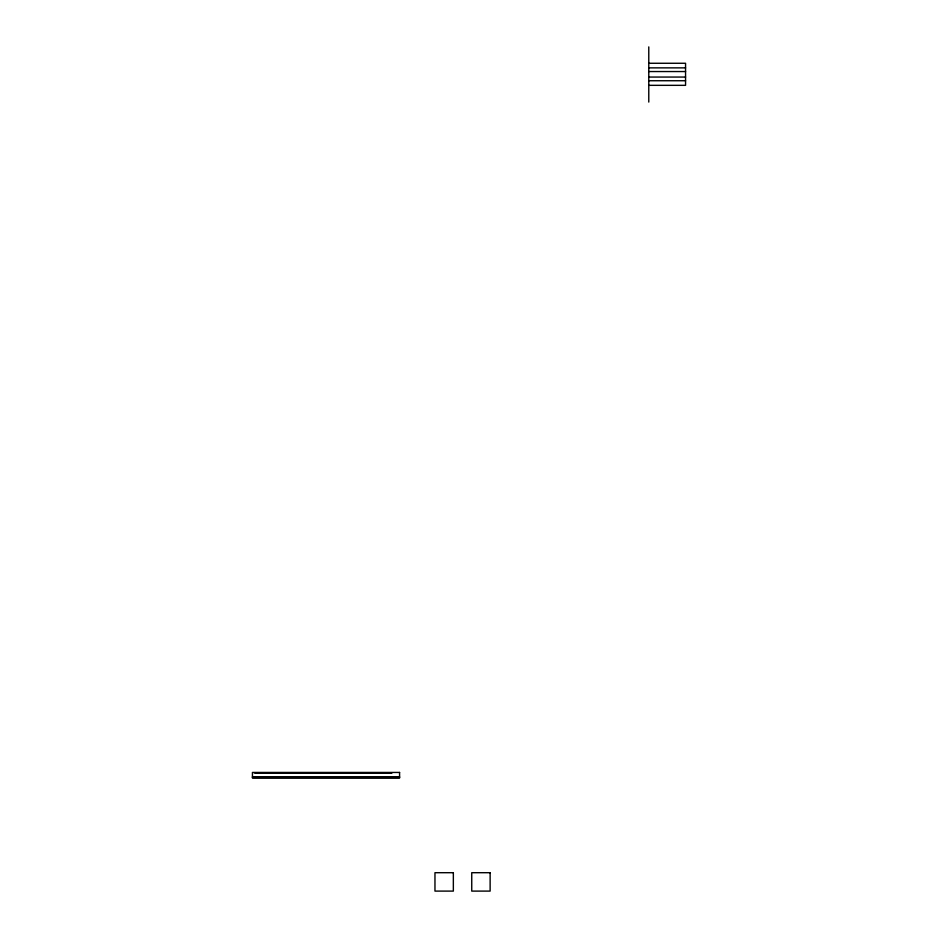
<?xml version="1.0" encoding="UTF-8"?>
<svg xmlns="http://www.w3.org/2000/svg" width="938" height="938" viewBox="0 0 938 938"><rect width="100%" height="100%" fill="white"/><g stroke="black" fill="none" stroke-linecap="round" stroke-linejoin="round"><path stroke-width="1.41" d="M648.779 63.268L685.561 63.268L685.561 85.335L648.779 85.335M648.779 67.864L685.561 67.864M648.779 71.546L685.561 71.546M648.779 77.057L685.561 77.057M648.779 80.738L685.561 80.738M254.28 772.806L392.213 772.806M255.253 773.029L391.24 773.029M252.439 776.852L399.576 776.852M252.439 777.555L399.576 777.555M648.779 46.9L648.779 102.078M399.576 772.443L252.439 772.443L252.439 777.965L399.576 777.965L399.576 772.443M453.347 872.703L434.962 872.703L434.962 891.1L453.347 891.1L453.347 872.703M490.128 872.703L471.744 872.703L471.744 891.1L490.128 891.1L490.128 872.703"/></g></svg>
